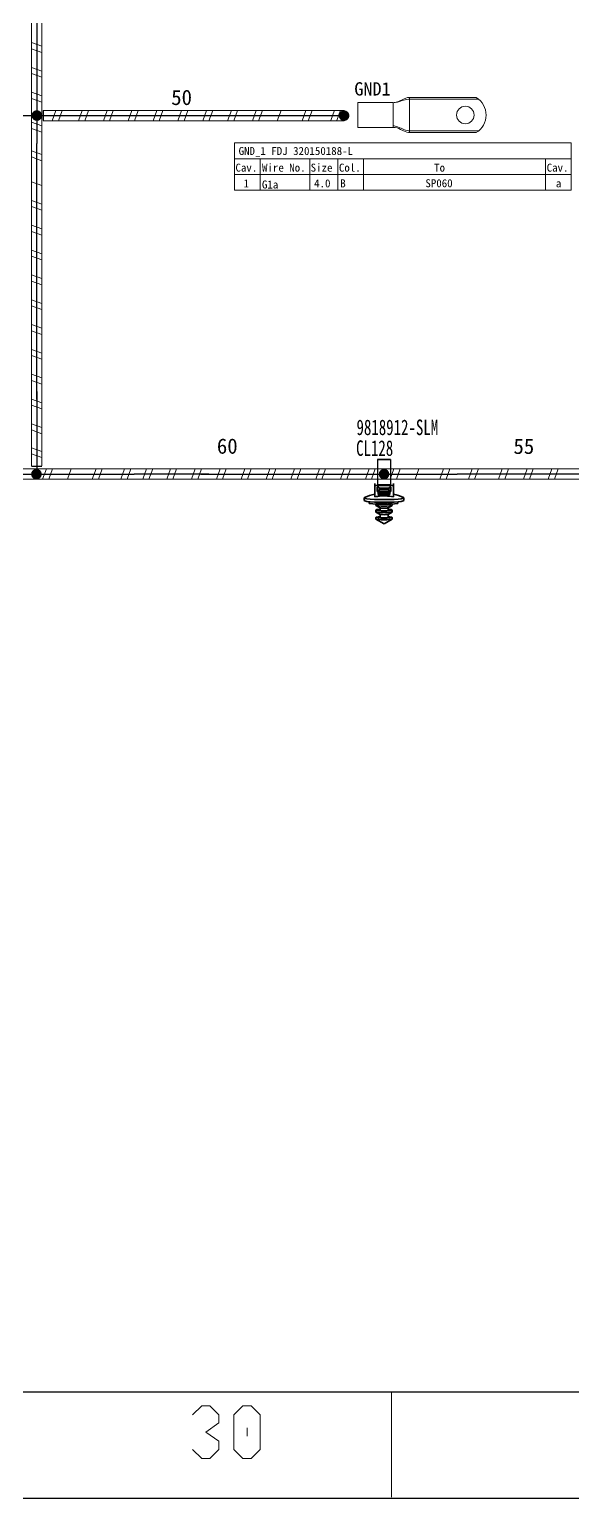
# Model space of a CAD drawing. Header units: millimetres. Extents: x 17 to 3784, y 12 to 1382.
# Drawn here: x 1497.9 to 1549.4, y 12.2 to 151.6 of the extents above; entities that cross this region are included whole.
import ezdxf

# ---------------------------------------------------------------- set-up
doc = ezdxf.new("R2010")
doc.units = ezdxf.units.MM
doc.layers.add('ENT', color=7, linetype='Continuous', lineweight=18)
doc.layers.add('粗实线层', color=7, linetype='Continuous', lineweight=35)
doc.styles.add('FangSong_GB2312_Style', font='simfang.ttf')
doc.styles.add('foton', font='', dxfattribs={"width": 0.7})
doc.styles.get('foton').set_extended_font_data('宋体')

msp = doc.modelspace()

# ---------------------------------------------------------------- hatches: boundary and pattern name
h = msp.add_hatch(color=0)
edge = h.paths.add_edge_path(flags=0)
edge.add_arc((1498.57, 143.42), 0.507, 180, 540)
h = msp.add_hatch(color=0)
edge = h.paths.add_edge_path(flags=0)
edge.add_arc((1527.7, 143.41), 0.507, 180, 540)
h = msp.add_hatch(color=0)
edge = h.paths.add_edge_path(flags=0)
edge.add_arc((1498.53, 109.4), 0.507, 180, 540)
h = msp.add_hatch(color=0)
edge = h.paths.add_edge_path(flags=0)
edge.add_arc((1531.49, 109.4), 0.507, 180, 540)

# ---------------------------------------------------------------- linework, layer by layer
for p, q in [((1499.16, 143.9), (1499.16, 142.94)), ((1498.06, 110.17), (1499.05, 110.17))]:
    msp.add_line(p, q)
at = {"color": 0}
for p, q in [((1527.71, 143.91), (1527.71, 142.93)), ((1530.88, 110.79), (1530.88, 108.4)), ((1532.1, 110.79), (1532.1, 108.4))]:
    msp.add_line(p, q, dxfattribs=at)
at = {"color": 0, "lineweight": 35, "ltscale": 0.137499}
for p, q in [((1530.88, 110.79), (1532.1, 110.79)), ((1530.88, 108.4), (1532.1, 108.4))]:
    msp.add_line(p, q, dxfattribs=at)
at = {"color": 0, "lineweight": 35, "ltscale": 0.021804}
for p, q in [((1530.6, 108.31), (1530.61, 108.5)), ((1530.85, 107.95), (1530.84, 107.76)), ((1530.94, 107.95), (1530.93, 107.76)), ((1530.94, 107.67), (1530.93, 107.47)), ((1532.05, 107.95), (1532.04, 107.76)), ((1532.37, 108.31), (1532.38, 108.5))]:
    msp.add_line(p, q, dxfattribs=at)
at = {"color": 0, "lineweight": 35, "ltscale": 0.199999}
msp.add_line((1530.6, 108.31), (1532.37, 108.31), dxfattribs=at)
at = {"color": 0, "lineweight": 35, "ltscale": 0.120856}
for p, q in [((1530.6, 108.31), (1530.6, 107.24)), ((1532.37, 108.31), (1532.37, 107.24))]:
    msp.add_line(p, q, dxfattribs=at)
at = {"color": 0, "lineweight": 35, "ltscale": 0.047321}
for p, q in [((1530.84, 107.76), (1530.84, 108.18)), ((1532.13, 107.76), (1532.13, 108.18))]:
    msp.add_line(p, q, dxfattribs=at)
at = {"color": 0, "lineweight": 35, "ltscale": 0.014999}
msp.add_line((1530.98, 108.18), (1530.84, 108.18), dxfattribs=at)
at = {"color": 0, "lineweight": 35, "ltscale": 0.010001}
for p, q in [((1530.84, 107.76), (1530.93, 107.76)), ((1532.04, 107.76), (1532.13, 107.76))]:
    msp.add_line(p, q, dxfattribs=at)
at = {"color": 0, "lineweight": 35, "ltscale": 0.025537}
msp.add_line((1530.85, 107.95), (1530.85, 108.18), dxfattribs=at)
at = {"color": 0, "lineweight": 35, "ltscale": 0.01}
msp.add_line((1530.85, 107.95), (1530.94, 107.95), dxfattribs=at)
at = {"color": 0, "lineweight": 35, "ltscale": 0.032373}
for p, q in [((1530.93, 107.47), (1530.93, 107.76)), ((1530.94, 107.67), (1530.94, 107.95))]:
    msp.add_line(p, q, dxfattribs=at)
at = {"color": 0, "lineweight": 35, "ltscale": 0.124999}
msp.add_line((1532.04, 107.47), (1530.93, 107.47), dxfattribs=at)
at = {"color": 0, "lineweight": 35, "ltscale": 0.01149}
msp.add_line((1531.04, 107.67), (1530.94, 107.67), dxfattribs=at)
at = {"color": 0, "lineweight": 35, "ltscale": 0.012451}
for p, q in [((1530.98, 108.18), (1530.98, 108.07)), ((1531.04, 107.74), (1531.04, 107.63)), ((1531.93, 107.74), (1531.93, 107.63)), ((1532, 108.18), (1532, 108.07))]:
    msp.add_line(p, q, dxfattribs=at)
at = {"color": 0, "lineweight": 35, "ltscale": 0.114999}
msp.add_line((1532, 108.07), (1530.98, 108.07), dxfattribs=at)
at = {"color": 0, "lineweight": 35, "ltscale": 0.1}
for p, q in [((1531.04, 107.94), (1531.93, 107.94)), ((1531.05, 107.55), (1531.93, 107.55))]:
    msp.add_line(p, q, dxfattribs=at)
at = {"color": 0, "lineweight": 35, "ltscale": 0.000439834}
msp.add_line((1531.04, 107.94), (1531.04, 107.94), dxfattribs=at)
at = {"color": 0, "lineweight": 35, "ltscale": 0.099999}
for p, q in [((1531.04, 107.94), (1531.93, 107.94)), ((1531.04, 107.76), (1531.93, 107.76))]:
    msp.add_line(p, q, dxfattribs=at)
at = {"color": 0, "lineweight": 35, "ltscale": 0.019922}
for p, q in [((1531.04, 107.94), (1531.04, 107.76)), ((1531.93, 107.94), (1531.93, 107.76))]:
    msp.add_line(p, q, dxfattribs=at)
at = {"color": 0, "lineweight": 35, "ltscale": 0.002181}
for p, q in [((1531.04, 107.76), (1531.04, 107.74)), ((1531.93, 107.76), (1531.93, 107.74))]:
    msp.add_line(p, q, dxfattribs=at)
at = {"color": 0, "lineweight": 35, "ltscale": 0.099998}
for p, q in [((1531.04, 107.74), (1531.93, 107.74)), ((1531.04, 107.63), (1531.93, 107.63))]:
    msp.add_line(p, q, dxfattribs=at)
at = {"color": 0, "lineweight": 35, "ltscale": 0.009468}
msp.add_line((1531.05, 107.63), (1531.05, 107.55), dxfattribs=at)
at = {"color": 0, "lineweight": 35, "ltscale": 0.018183}
msp.add_line((1531.93, 107.78), (1531.93, 107.94), dxfattribs=at)
at = {"color": 0, "lineweight": 35, "ltscale": 0.000439867}
msp.add_line((1531.93, 107.94), (1531.93, 107.94), dxfattribs=at)
at = {"color": 0, "lineweight": 35, "ltscale": 0.002853}
msp.add_line((1531.93, 107.81), (1531.93, 107.78), dxfattribs=at)
at = {"color": 0, "lineweight": 35, "ltscale": 0.023842}
msp.add_line((1531.93, 107.59), (1531.93, 107.8), dxfattribs=at)
at = {"color": 0, "lineweight": 35, "ltscale": 0.012045}
msp.add_line((1532.04, 107.66), (1531.93, 107.66), dxfattribs=at)
at = {"color": 0, "lineweight": 35, "ltscale": 0.001513}
msp.add_line((1531.93, 107.63), (1531.93, 107.65), dxfattribs=at)
at = {"color": 0, "lineweight": 35, "ltscale": 0.010273}
msp.add_line((1531.93, 107.64), (1531.93, 107.55), dxfattribs=at)
at = {"color": 0, "lineweight": 35, "ltscale": 0.004356}
msp.add_line((1531.93, 107.55), (1531.93, 107.59), dxfattribs=at)
at = {"color": 0, "lineweight": 35, "ltscale": 0.012463}
msp.add_line((1532, 108.18), (1532, 108.07), dxfattribs=at)
at = {"color": 0, "lineweight": 35, "ltscale": 0.015}
msp.add_line((1532.13, 108.18), (1532, 108.18), dxfattribs=at)
at = {"color": 0, "lineweight": 35, "ltscale": 0.032379}
msp.add_line((1532.04, 107.47), (1532.04, 107.76), dxfattribs=at)
at = {"color": 0, "lineweight": 35, "ltscale": 0.009064}
msp.add_line((1532.05, 107.95), (1532.13, 107.95), dxfattribs=at)
at = {"color": 0, "lineweight": 35, "ltscale": 0.113794}
msp.add_line((1532.38, 107.5), (1532.38, 108.5), dxfattribs=at)
at = {"color": 0, "lineweight": 35, "ltscale": 0.027679}
for p, q in [((1529.61, 107.15), (1529.61, 106.9)), ((1533.37, 107.15), (1533.37, 106.9))]:
    msp.add_line(p, q, dxfattribs=at)
at = {"color": 0, "lineweight": 35, "ltscale": 0.01853}
msp.add_line((1530.72, 106.44), (1530.72, 106.61), dxfattribs=at)
at = {"color": 0, "lineweight": 35, "ltscale": 0.051177}
msp.add_line((1531.11, 106.2), (1530.72, 106.43), dxfattribs=at)
at = {"color": 0, "lineweight": 35, "ltscale": 0.019769}
for p, q in [((1530.72, 105.82), (1530.72, 106)), ((1532.27, 105.82), (1532.27, 106))]:
    msp.add_line(p, q, dxfattribs=at)
at = {"color": 0, "lineweight": 35, "ltscale": 0.02207}
for p, q in [((1531.11, 106.55), (1531.11, 106.74)), ((1531.87, 106.55), (1531.87, 106.74))]:
    msp.add_line(p, q, dxfattribs=at)
at = {"color": 0, "lineweight": 35, "ltscale": 0.029858}
for p, q in [((1531.11, 105.94), (1531.11, 106.2)), ((1531.87, 105.94), (1531.87, 106.2))]:
    msp.add_line(p, q, dxfattribs=at)
at = {"color": 0, "lineweight": 35, "ltscale": 0.051178}
msp.add_line((1531.87, 106.2), (1532.26, 106.43), dxfattribs=at)
at = {"color": 0, "lineweight": 35, "ltscale": 0.018536}
msp.add_line((1532.27, 106.44), (1532.27, 106.61), dxfattribs=at)
at = {"color": 0, "lineweight": 35, "ltscale": 0.051179}
for p, q in [((1531.11, 105.58), (1530.72, 105.81)), ((1531.87, 105.58), (1532.26, 105.81))]:
    msp.add_line(p, q, dxfattribs=at)
at = {"color": 0, "lineweight": 35, "ltscale": 0.017883}
for p, q in [((1530.72, 105.14), (1530.72, 105.3)), ((1532.27, 105.14), (1532.27, 105.3))]:
    msp.add_line(p, q, dxfattribs=at)
at = {"color": 0, "lineweight": 35, "ltscale": 0.100609}
msp.add_line((1531.49, 104.68), (1530.72, 105.13), dxfattribs=at)
at = {"color": 0, "lineweight": 35, "ltscale": 0.032245}
for p, q in [((1531.11, 105.3), (1531.11, 105.59)), ((1531.87, 105.3), (1531.87, 105.59))]:
    msp.add_line(p, q, dxfattribs=at)
at = {"color": 0, "lineweight": 35, "ltscale": 0.10061}
msp.add_line((1531.49, 104.68), (1532.26, 105.13), dxfattribs=at)
for points in [[(18.14, 1381.34), (3479.85, 1381.34), (3479.85, 12.21), (18.14, 12.21)], [(43.28, 1371.36), (3469.6, 1371.36), (3469.6, 22.31), (43.28, 22.31)]]:
    msp.add_lwpolyline(points, close=True)
at = {"color": 7, "linetype": 'Continuous', "lineweight": 25}
for points in [[(1498.56, 158.12), (1498.56, 140.78)], [(1498.39, 143.38), (1473.27, 143.38)], [(1498.56, 116.49), (1498.56, 140.78)], [(1498.56, 117.25), (1498.56, 109.59)], [(1481.18, 109.41), (1507.8, 109.41)]]:
    msp.add_lwpolyline(points, dxfattribs=at)
at = {"color": 7, "linetype": 'Continuous', "lineweight": 13}
for points in [[(1498.56, 158.11), (1498.56, 140.78)], [(1532.47, 144.65), (1532.63, 144.68), (1532.77, 144.72), (1532.92, 144.79), (1533.34, 144.99), (1533.57, 145.07), (1533.71, 145.12), (1533.85, 145.14), (1533.9, 145.14)], [(1533.9, 144.97), (1533.8, 144.97), (1533.62, 144.95), (1533.48, 144.91), (1533.22, 144.84), (1532.94, 144.75), (1532.75, 144.7), (1532.68, 144.68), (1532.53, 144.66)], [(1540.46, 144.97), (1533.9, 144.97)], [(1498.56, 140.78), (1498.56, 117.27)], [(1498.56, 117.24), (1498.56, 109.59)], [(1505.47, 109.41), (1481.96, 109.41)], [(1532.18, 12.34), (1532.18, 22.33)], [(1513.34, 20.17), (1514.2, 21.03)], [(1514.2, 21.03), (1514.98, 21.03)], [(1514.98, 21.03), (1515.84, 20.17)], [(1518.1, 21.03), (1517.25, 20.17)], [(1518.88, 21.03), (1518.1, 21.03)], [(1519.75, 20.17), (1518.88, 21.03)], [(1515.84, 20.17), (1515.84, 19.39)], [(1517.25, 20.17), (1517.25, 16.88)], [(1519.75, 19.78), (1519.75, 20.17)], [(1519.75, 17.28), (1519.75, 19.78)], [(1515.84, 19.39), (1514.59, 18.53)], [(1514.59, 18.53), (1515.84, 17.67)], [(1518.5, 18.92), (1518.5, 18.13)], [(1514.2, 16.03), (1513.34, 16.88)], [(1515.84, 16.88), (1514.98, 16.03)], [(1515.84, 17.67), (1515.84, 16.88)], [(1517.25, 16.88), (1518.1, 16.03)], [(1518.88, 16.03), (1519.75, 16.88)], [(1519.75, 16.88), (1519.75, 17.28)], [(1514.98, 16.03), (1514.2, 16.03)], [(1518.1, 16.03), (1518.88, 16.03)]]:
    msp.add_lwpolyline(points, dxfattribs=at)
at = {"color": 7, "linetype": 'Continuous', "lineweight": 0}
for points in [[(1498.07, 151.05), (1498.07, 153.41)], [(1499.05, 153.41), (1499.05, 151.05)], [(1498.07, 148.7), (1498.07, 151.05)], [(1499.05, 151.05), (1499.05, 148.7)], [(1499.05, 149.99), (1498.07, 150.35)], [(1499.05, 149.41), (1498.07, 149.76)], [(1498.07, 146.35), (1498.07, 148.7)], [(1499.05, 147.64), (1498.07, 147.99)], [(1499.05, 148.7), (1499.05, 146.35)], [(1499.05, 147.05), (1498.07, 147.41)], [(1498.07, 142.98), (1498.07, 146.35)], [(1499.05, 145.29), (1498.07, 145.64)], [(1499.05, 144.7), (1498.07, 145.05)], [(1499.05, 146.35), (1499.05, 142.9)], [(1499.17, 143.91), (1499.32, 143.91)], [(1499.32, 143.91), (1502.22, 143.91)], [(1500.03, 142.93), (1500.38, 143.91)], [(1500.62, 142.93), (1500.97, 143.91)], [(1501.82, 143.91), (1504.18, 143.91)], [(1502.88, 143.91), (1502.53, 142.93)], [(1503.47, 143.91), (1503.12, 142.93)], [(1504.18, 143.91), (1506.53, 143.91)], [(1505.24, 143.91), (1504.88, 142.93)], [(1505.82, 143.91), (1505.47, 142.93)], [(1506.53, 143.91), (1508.88, 143.91)], [(1507.59, 143.91), (1507.24, 142.93)], [(1508.18, 143.91), (1507.83, 142.93)], [(1508.88, 143.91), (1511.24, 143.91)], [(1509.94, 143.91), (1509.59, 142.93)], [(1510.53, 143.91), (1510.18, 142.93)], [(1511.24, 143.91), (1513.59, 143.91)], [(1513.59, 143.91), (1515.95, 143.91)], [(1515.95, 143.91), (1518.3, 143.91)], [(1518.3, 143.91), (1520.66, 143.91)], [(1520.66, 143.91), (1523.01, 143.91)], [(1523.01, 143.91), (1525.37, 143.91)], [(1525.37, 143.91), (1527.72, 143.91)], [(1499.04, 142.43), (1498.06, 142.79)], [(1499.04, 141.84), (1498.06, 142.2)], [(1498.07, 140.78), (1498.07, 143.14)], [(1499.05, 143.14), (1499.05, 140.78)], [(1499.32, 142.93), (1499.17, 142.93)], [(1501.96, 142.93), (1499.32, 142.93)], [(1504.18, 142.93), (1501.82, 142.93)], [(1506.53, 142.93), (1504.18, 142.93)], [(1508.88, 142.93), (1506.53, 142.93)], [(1511.24, 142.93), (1508.88, 142.93)], [(1498.07, 138.43), (1498.07, 140.78)], [(1499.05, 140.78), (1499.05, 138.43)], [(1498.07, 140.08), (1499.05, 139.73)], [(1498.07, 139.49), (1499.05, 139.14)], [(1498.07, 136.07), (1498.07, 138.43)], [(1499.05, 138.43), (1499.05, 136.07)], [(1498.07, 137.13), (1499.05, 136.78)], [(1498.07, 133.72), (1498.07, 136.07)], [(1498.07, 135.37), (1499.05, 135.02)], [(1499.05, 136.07), (1499.05, 133.72)], [(1498.07, 134.78), (1499.05, 134.43)], [(1498.07, 131.37), (1498.07, 133.72)], [(1498.07, 133.01), (1499.05, 132.66)], [(1498.07, 132.43), (1499.05, 132.07)], [(1499.05, 133.72), (1499.05, 131.37)], [(1498.07, 129.01), (1498.07, 131.37)], [(1499.05, 131.37), (1499.05, 129.01)], [(1498.07, 130.66), (1499.05, 130.31)], [(1498.07, 130.07), (1499.05, 129.72)], [(1498.07, 126.66), (1498.07, 129.01)], [(1498.07, 128.31), (1499.05, 127.95)], [(1499.05, 129.01), (1499.05, 126.66)], [(1498.07, 127.72), (1499.05, 127.36)], [(1498.07, 124.3), (1498.07, 126.66)], [(1498.07, 125.95), (1499.05, 125.6)], [(1499.05, 126.66), (1499.05, 124.3)], [(1498.07, 125.36), (1499.05, 125.01)], [(1498.07, 121.95), (1498.07, 124.3)], [(1499.05, 124.3), (1499.05, 121.95)], [(1498.07, 123.6), (1499.05, 123.24)], [(1498.07, 123.01), (1499.05, 122.65)], [(1498.07, 119.59), (1498.07, 121.95)], [(1499.05, 121.95), (1499.05, 119.59)], [(1498.07, 121.24), (1499.05, 120.89)], [(1498.07, 120.65), (1499.05, 120.3)], [(1498.07, 117.24), (1498.07, 119.59)], [(1498.07, 118.89), (1499.05, 118.53)], [(1499.05, 119.59), (1499.05, 117.24)], [(1498.07, 118.3), (1499.05, 117.95)], [(1498.07, 114.89), (1498.07, 117.24)], [(1499.05, 117.24), (1499.05, 114.89)], [(1499.05, 116.18), (1498.07, 116.53)], [(1499.05, 115.59), (1498.07, 115.95)], [(1498.07, 112.53), (1498.07, 114.89)], [(1499.05, 114.89), (1499.05, 112.53)], [(1499.05, 113.83), (1498.07, 114.18)], [(1499.05, 113.24), (1498.07, 113.59)], [(1499.03, 111.56), (1498.05, 111.91)], [(1498.07, 110.18), (1498.07, 112.53)], [(1499.05, 112.53), (1499.05, 110.18)], [(1499.03, 110.97), (1498.05, 111.32)], [(1496.06, 109.9), (1498.41, 109.9)], [(1498.41, 108.92), (1496.06, 108.92)], [(1498.41, 109.9), (1500.77, 109.9)], [(1500.77, 108.92), (1498.41, 108.92)], [(1499.47, 109.9), (1499.12, 108.92)], [(1500.06, 109.9), (1499.71, 108.92)], [(1500.77, 109.9), (1503.12, 109.9)], [(1503.12, 108.92), (1500.77, 108.92)], [(1501.83, 109.9), (1501.47, 108.92)], [(1503.12, 109.9), (1505.47, 109.9)], [(1505.47, 108.92), (1503.12, 108.92)], [(1504.18, 109.9), (1503.83, 108.92)], [(1504.77, 109.9), (1504.42, 108.92)], [(1505.47, 109.9), (1507.83, 109.9)], [(1507.83, 108.92), (1505.47, 108.92)], [(1506.53, 108.93), (1506.89, 109.91)], [(1507.12, 108.93), (1507.48, 109.91)], [(1507.82, 109.9), (1510.18, 109.9)], [(1510.18, 108.91), (1507.82, 108.91)], [(1508.62, 108.93), (1508.97, 109.91)], [(1509.2, 108.93), (1509.56, 109.91)], [(1510.88, 108.91), (1511.24, 109.9)]]:
    msp.add_lwpolyline(points, dxfattribs=at)
at = {"color": 0, "linetype": 'Continuous', "lineweight": 13}
for points in [[(1540.23, 145.14), (1533.9, 145.14), (1533.9, 141.8), (1540.23, 141.8)], [(1529, 144.65), (1532.34, 144.65), (1532.34, 142.29), (1529, 142.29), (1529, 144.65)], [(1525.37, 143.42), (1501.85, 143.42)], [(1533.9, 141.97), (1533.8, 141.98), (1533.69, 141.99), (1533.51, 142.04), (1533.37, 142.09), (1533.11, 142.21), (1532.98, 142.27), (1532.78, 142.36), (1532.71, 142.38), (1532.54, 142.42), (1532.44, 142.44), (1532.34, 142.44)], [(1532.54, 142.28), (1532.72, 142.25), (1532.88, 142.18), (1533.06, 142.1), (1533.5, 141.9), (1533.65, 141.84), (1533.8, 141.81), (1533.9, 141.8)], [(1517.3, 140.84), (1549.24, 140.84)], [(1517.3, 140.84), (1517.3, 136.33)], [(1533.9, 141.97), (1540.46, 141.97)], [(1549.24, 140.84), (1549.24, 136.33)], [(1517.3, 139.31), (1549.24, 139.31)], [(1519.73, 139.31), (1519.73, 136.33)], [(1524.44, 139.31), (1524.44, 136.33)], [(1527.11, 139.31), (1527.11, 136.33)], [(1529.54, 139.31), (1529.54, 136.33)], [(1546.81, 139.31), (1546.81, 136.33)], [(1517.3, 137.82), (1549.24, 137.82)], [(1517.3, 136.33), (1549.24, 136.33)], [(1514.88, 109.4), (1507.79, 109.4)], [(1538.43, 109.4), (1514.92, 109.4)], [(1555.76, 109.4), (1538.43, 109.4)]]:
    msp.add_lwpolyline(points, dxfattribs=at)
at = {"color": 0, "linetype": 'Continuous', "lineweight": 0}
for points in [[(1512.3, 143.91), (1511.95, 142.93)], [(1512.89, 143.91), (1512.53, 142.93)], [(1514.65, 143.91), (1514.3, 142.93)], [(1515.24, 143.91), (1514.89, 142.93)], [(1517.01, 143.91), (1516.65, 142.93)], [(1517.6, 143.91), (1517.24, 142.93)], [(1519.36, 143.91), (1519.01, 142.93)], [(1519.95, 143.91), (1519.6, 142.93)], [(1521.72, 143.91), (1521.36, 142.93)], [(1524.07, 143.91), (1523.72, 142.93)], [(1524.66, 143.91), (1524.31, 142.93)], [(1526.43, 142.94), (1526.78, 143.92)], [(1527.01, 142.94), (1527.37, 143.92)], [(1513.59, 142.93), (1511.24, 142.93)], [(1515.95, 142.93), (1513.59, 142.93)], [(1518.3, 142.93), (1515.95, 142.93)], [(1520.66, 142.93), (1518.3, 142.93)], [(1523.01, 142.93), (1520.66, 142.93)], [(1525.37, 142.93), (1523.01, 142.93)], [(1527.72, 142.93), (1525.37, 142.93)], [(1510.18, 109.9), (1512.53, 109.9)], [(1512.53, 108.91), (1510.18, 108.91)], [(1511.47, 108.91), (1511.82, 109.9)], [(1512.53, 109.9), (1514.89, 109.9)], [(1514.89, 108.91), (1512.53, 108.91)], [(1513.24, 108.91), (1513.59, 109.9)], [(1513.83, 108.91), (1514.18, 109.9)], [(1514.88, 109.89), (1517.24, 109.9)], [(1517.24, 108.92), (1514.88, 108.91)], [(1515.94, 109.9), (1515.59, 108.91)], [(1516.53, 109.9), (1516.18, 108.91)], [(1517.24, 109.89), (1519.59, 109.9)], [(1519.59, 108.92), (1517.24, 108.91)], [(1518.3, 109.9), (1517.95, 108.91)], [(1518.89, 109.9), (1518.53, 108.91)], [(1519.59, 109.89), (1521.95, 109.9)], [(1521.95, 108.92), (1519.59, 108.91)], [(1520.65, 109.9), (1520.3, 108.91)], [(1521.24, 109.9), (1520.89, 108.91)], [(1521.95, 109.89), (1524.3, 109.9)], [(1524.3, 108.92), (1521.95, 108.91)], [(1523.01, 109.9), (1522.65, 108.91)], [(1523.6, 109.9), (1523.24, 108.91)], [(1524.3, 109.89), (1526.66, 109.9)], [(1526.66, 108.92), (1524.3, 108.91)], [(1525.36, 109.9), (1525.01, 108.91)], [(1525.95, 109.9), (1525.6, 108.91)], [(1526.66, 109.89), (1529.01, 109.9)], [(1529.01, 108.92), (1526.66, 108.91)], [(1527.72, 109.9), (1527.36, 108.91)], [(1528.3, 109.9), (1527.95, 108.91)], [(1529.01, 109.89), (1531.37, 109.9)], [(1531.37, 108.92), (1529.01, 108.91)], [(1530.07, 109.9), (1529.72, 108.91)], [(1530.66, 109.9), (1530.31, 108.91)], [(1531.37, 109.89), (1533.72, 109.9)], [(1533.72, 108.92), (1531.37, 108.91)], [(1532.42, 109.9), (1532.07, 108.91)], [(1533.01, 109.9), (1532.66, 108.91)], [(1533.72, 109.89), (1536.07, 109.9)], [(1536.07, 108.92), (1533.72, 108.91)], [(1534.78, 109.9), (1534.43, 108.91)], [(1536.07, 109.89), (1538.43, 109.9)], [(1538.43, 108.92), (1536.07, 108.91)], [(1537.13, 109.9), (1536.78, 108.91)], [(1537.72, 109.9), (1537.37, 108.91)], [(1538.43, 109.9), (1540.78, 109.9)], [(1540.78, 108.91), (1538.43, 108.91)], [(1539.49, 108.93), (1539.84, 109.91)], [(1540.08, 108.93), (1540.43, 109.91)], [(1543.99, 108.91), (1540.55, 108.91)], [(1540.63, 109.9), (1543.99, 109.9)], [(1542.34, 108.91), (1542.7, 109.9)], [(1542.93, 108.91), (1543.28, 109.9)], [(1543.99, 109.9), (1546.34, 109.9)], [(1546.34, 108.91), (1543.99, 108.91)], [(1544.7, 108.91), (1545.05, 109.9)], [(1545.29, 108.91), (1545.64, 109.9)], [(1546.34, 109.9), (1548.7, 109.9)], [(1548.7, 108.91), (1546.34, 108.91)], [(1547.05, 108.91), (1547.4, 109.9)], [(1547.64, 108.91), (1547.99, 109.9)], [(1548.7, 109.9), (1551.05, 109.9)], [(1551.05, 108.91), (1548.7, 108.91)]]:
    msp.add_lwpolyline(points, dxfattribs=at)
at = {"color": 0, "linetype": 'Continuous', "lineweight": 25}
for points in [[(1498.4, 143.42), (1527.69, 143.42)], [(1514.89, 109.4), (1507.79, 109.4)], [(1514.13, 109.4), (1538.43, 109.4)], [(1555.77, 109.4), (1538.43, 109.4)]]:
    msp.add_lwpolyline(points, dxfattribs=at)
at = {"color": 0, "lineweight": 35}
msp.add_lwpolyline([(1532.38, 107.5), (1532.38, 107.5), (1532.38, 107.49), (1532.38, 107.49), (1532.37, 107.24)], dxfattribs=at)
at = {"color": 0, "linetype": 'Continuous', "lineweight": 13}
msp.add_circle((1539.2, 143.47), 0.833, dxfattribs=at)
for centre, radius, start, end in [((1539.2, 143.47), 1.96, 302, 58), ((1532.33, 140.73), 1.57, 83, 90), ((1532.34, 140.7), 1.59, 83, 90)]:
    msp.add_arc(centre, radius, start, end, dxfattribs=at)
at = {"color": 7, "linetype": 'Continuous', "lineweight": 13}
msp.add_arc((1532.34, 146.26), 1.62, 270, 277, dxfattribs=at)
at = {"color": 0, "lineweight": 35}
for centre, radius, start, end in [((1531.49, 103.16), 4.43, 101.5926, 114.6806), ((1531.49, 103.03), 4.31, 78.1064, 98.0601), ((1531.49, 103.16), 4.43, 65.3204, 78.4449), ((1531.49, 103.03), 4.3, 98.0608, 101.8594)]:
    msp.add_arc(centre, radius, start, end, dxfattribs=at)
for centre, major_axis, ratio, start_param, end_param in [((1531.93, 107.59), (0, 0.221), 0.00373, 5.995159, 6.283185), ((1531.93, 107.59), (0, 0.221), 0.00373, 0, 0.087245), ((1531.93, 107.42), (0, 0.221), 0.00373, 6.048679, 6.283185), ((1531.49, 107.15), (1.88, 0), 0.087133, 2.954112, 3.141636), ((1531.49, 107.15), (1.88, 0), 0.087133, 3.141636, 4.208645), ((1531.49, 106.9), (-1.88, 0), 0.087133, 0, 1.067052), ((1531.49, 107.15), (-1.88, 0), 0.087133, 1.067052, 3.141614), ((1531.49, 106.9), (1.88, 0), 0.087133, 4.208645, 6.279441), ((1531.49, 106.61), (-0.775, 0), 0.087133, 5.225993, 6.283145), ((1531.49, 106.61), (-0.775, 0), 0.087133, 6.283145, 6.429275), ((1531.49, 106.61), (-0.775, 0), 0.087133, 0.14609, 2.995504), ((1531.49, 106.44), (-0.775, 0), 0.087133, 6.283145, 6.429275), ((1531.49, 106.44), (-0.775, 0), 0.087133, 0.14609, 2.995504), ((1531.49, 106), (-0.775, 0), 0.087133, 5.225993, 6.283145), ((1531.49, 106), (-0.775, 0), 0.087133, 6.283145, 6.429275), ((1531.49, 106), (-0.775, 0), 0.087133, 0.14609, 2.995504), ((1531.49, 106.21), (-0.381, 0), 0.087133, 0.14609, 2.995504), ((1531.49, 106.75), (-0.381, 0), 0.087133, 0.183505, 2.958112), ((1531.49, 106.61), (-0.775, 0), 0.087133, 3.141552, 4.198784), ((1531.49, 106), (-0.775, 0), 0.087133, 3.141552, 4.198784), ((1531.49, 106.61), (-0.775, 0), 0.087133, 2.995504, 3.141552), ((1531.49, 106.44), (-0.775, 0), 0.087133, 2.995504, 3.141552), ((1531.49, 106), (-0.775, 0), 0.087133, 2.995504, 3.141552), ((1531.49, 107.15), (-1.88, 0), 0.087133, 3.141614, 3.329066), ((1531.49, 106.9), (-1.88, 0), 0.087133, 3.137849, 3.141636), ((1531.49, 105.82), (-0.775, 0), 0.087133, 6.283145, 6.429275), ((1531.49, 105.82), (-0.775, 0), 0.087133, 0.14609, 2.995504), ((1531.49, 105.3), (-0.775, 0), 0.087133, 5.225993, 6.283145), ((1531.49, 105.3), (-0.775, 0), 0.087133, 6.283145, 9.424737), ((1531.49, 105.14), (-0.775, 0), 0.087133, 6.283145, 6.429275), ((1531.49, 105.14), (-0.775, 0), 0.087133, 0.14609, 2.995504), ((1531.49, 105.59), (-0.381, 0), 0.087133, 0.14609, 2.995504), ((1531.49, 105.3), (-0.381, 0), 0.087133, 6.283145, 7.350238), ((1531.49, 105.3), (-0.381, 0), 0.087133, 1.067052, 3.141552), ((1531.49, 105.3), (-0.775, 0), 0.087133, 3.141552, 4.198784), ((1531.49, 105.82), (-0.775, 0), 0.087133, 2.995504, 3.141552), ((1531.49, 105.14), (-0.775, 0), 0.087133, 2.995504, 3.141552)]:
    msp.add_ellipse(centre, major_axis=major_axis, ratio=ratio, start_param=start_param, end_param=end_param, dxfattribs=at)
at = {"layer": '粗实线层', "color": 0}
for p, q in [((1530.08, 106.8), (1530.08, 106.62)), ((1532.81, 106.63), (1532.81, 106.79))]:
    msp.add_line(p, q, dxfattribs=at)
msp.add_arc((1531.41, 117.4), 10.86, 262.9696, 277.4029, dxfattribs=at)

# ---------------------------------------------------------------- texts
at = {"color": 0, "linetype": 'Continuous', "style": 'FangSong_GB2312_Style'}
for s, height, p in [('GND1', 1.265, (1528.67, 145.32)), ('GND_1 FDJ 320150188-L', 0.7593, (1517.7, 139.68)), ('Cav.', 0.759, (1517.4, 138.1)), ('Wire No.', 0.759, (1519.92, 138.1)), ('Size', 0.759, (1524.53, 138.1)), ('Col.', 0.759, (1527.21, 138.1)), ('To', 0.759, (1536.24, 138.1)), ('Cav.', 0.759, (1546.91, 138.1)), ('1', 0.759, (1518.17, 136.61)), ('G1a', 0.759, (1519.91, 136.5)), ('4.0', 0.759, (1524.86, 136.61)), ('B', 0.759, (1527.34, 136.61)), ('SP060', 0.759, (1535.41, 136.62)), ('a', 0.759, (1547.78, 136.61)), ('60', 1.447, (1515.64, 111.34)), ('55', 1.447, (1543.76, 111.32))]:
    msp.add_text(s, height=height, dxfattribs=at).set_placement(p)
at = {"color": 7, "linetype": 'Continuous', "style": 'FangSong_GB2312_Style'}
msp.add_text('50', height=1.447, dxfattribs=at).set_placement((1511.31, 144.42))
at = {"layer": 'ENT', "color": 0, "char_height": 1.4722, "width": 159.9171, "attachment_point": 1, "style": 'foton'}
for s, insert in [('{\\T1.004;9818912-SLM}', (1528.88, 114.58)), ('{\\T1.004;CL128}', (1528.84, 112.61))]:
    msp.add_mtext(s, dxfattribs=dict(at, insert=insert))

doc.saveas('drawing.dxf')
